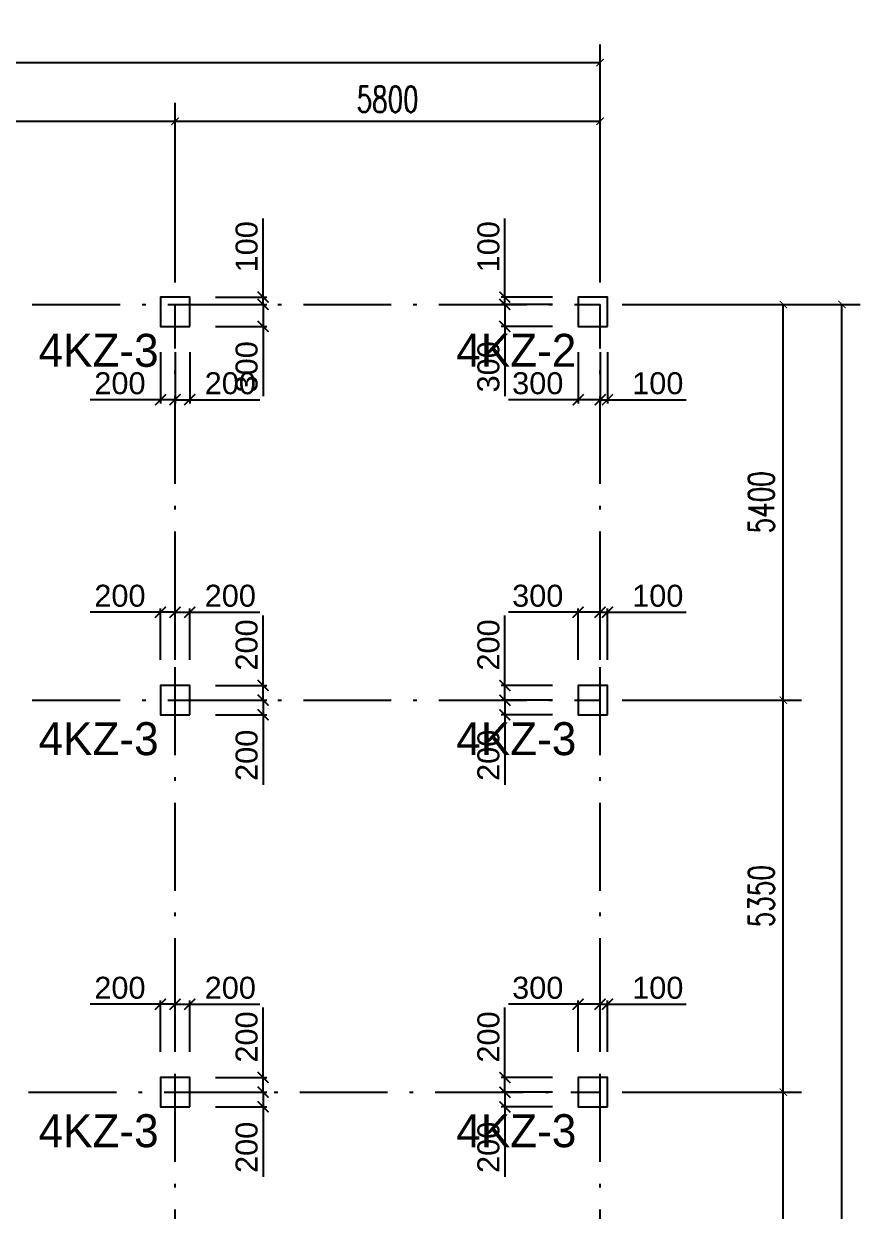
# Model space of a CAD drawing. Header units: millimetres. Extents: x -3831 to 465700, y 39900 to 106100.
# Drawn here: x 264634 to 276050, y 88925 to 105131 of the extents above; entities that cross this region are included whole.
import ezdxf

# ---------------------------------------------------------------- set-up
doc = ezdxf.new("R2010")
doc.units = ezdxf.units.MM
doc.linetypes.add('线型2', pattern=[1850, 1200, -300, 50, -300])
for name, color, linetype in [('AXIS', 3, 'Continuous'), ('column_dim', 90, 'Continuous'), ('DOTE', 10, '线型2')]:
    doc.layers.add(name, color=color, linetype=linetype)
doc.layers.add('S_Cl', color=2, linetype='Continuous', lineweight=25)
doc.layers.add('S_ColumFocus', color=2, linetype='Continuous', lineweight=9)
doc.styles.add('_TCH_DIM_T3', font='SIMPLEX', dxfattribs={"width": 0.705882, "bigfont": 'GBCBIG'})
doc.styles.get("Standard").update_dxf_attribs({"font": 'arial.ttf'})
doc.styles.add('xxxx', font='RIF.ttf')
doc.dimstyles.new('_TCH_ARCH&&100', dxfattribs={"dimtxt": 297.5, "dimasz": 100, "dimexe": 250, "dimexo": 300, "dimgap": 126.25, "dimtad": 1, "dimdec": 0, "dimzin": 0, "dimdsep": 46, "dimtxsty": '_TCH_DIM_T3', "dimblk": 'ARCHTICK', "dimcen": 0.09, "dimclrt": 7, "dimazin": 2, "dimtfac": 1, "dimtdec": 0, "dimtix": 1, "dimtmove": 2, "dimatfit": 3, "dimfxl": 100, "dimtolj": 1, "dimtzin": 0, "dimarcsym": 0})
doc.dimstyles.new('ISO-25', dxfattribs={"dimtxt": 2.5, "dimasz": 2.5, "dimexe": 1.25, "dimexo": 0.625, "dimtad": 1, "dimtxsty": 'Standard', "dimcen": 2.5, "dimadec": 0, "dimazin": 0, "dimtfac": 1, "dimtmove": 0, "dimatfit": 3, "dimfxl": 1, "dimarcsym": 0})

# ---------------------------------------------------------------- blocks, each defined once
blk = doc.blocks.new('_ArchTick')
at = {"color": 0, "linetype": 'ByBlock', "const_width": 0.15}
blk.add_lwpolyline([(-0.5, -0.5), (0.5, 0.5)], dxfattribs=at)
blk = doc.blocks.new('*D974')
at = {"layer": 'column_dim', "color": 0, "lineweight": -2, "transparency": 16777216}
for p, q in [((271200, 101400), (271200, 102474)), ((271850, 101400), (271150, 101400)), ((271850, 101300), (271150, 101300)), ((271200, 101300), (271200, 101400)), ((271200, 101300), (271200, 101150))]:
    blk.add_line(p, q, dxfattribs=at)
at = {"layer": 'Defpoints', "color": 0, "transparency": 16777216}
for p in [(271200, 101300), (272200, 101400), (272200, 101300)]:
    blk.add_point(p, dxfattribs=at)
at = {"layer": 'column_dim', "color": 0, "lineweight": -2, "transparency": 16777216, "xscale": 150, "yscale": 150, "zscale": 150}
for p, rotation in [((271200, 101400), 270), ((271200, 101300), 90)]:
    blk.add_blockref('_ArchTick', p, dxfattribs=dict(at, rotation=rotation))
at = {"layer": 'column_dim', "color": 7, "transparency": 16777216, "insert": (270977, 102087), "char_height": 300, "attachment_point": 5, "rotation": 90}
blk.add_mtext('100', dxfattribs=at)
blk = doc.blocks.new('*D975')
at = {"layer": 'column_dim', "color": 0, "lineweight": -2, "transparency": 16777216}
for p, q in [((271850, 101300), (271150, 101300)), ((271200, 101300), (271200, 101000)), ((271850, 101000), (271150, 101000)), ((271200, 101000), (271200, 100048))]:
    blk.add_line(p, q, dxfattribs=at)
at = {"layer": 'Defpoints', "color": 0, "transparency": 16777216}
for p in [(271200, 101300), (272200, 101300), (272200, 101000)]:
    blk.add_point(p, dxfattribs=at)
at = {"layer": 'column_dim', "color": 0, "lineweight": -2, "transparency": 16777216, "xscale": 150, "yscale": 150, "zscale": 150}
for p, rotation in [((271200, 101300), 90), ((271200, 101000), 270)]:
    blk.add_blockref('_ArchTick', p, dxfattribs=dict(at, rotation=rotation))
at = {"layer": 'column_dim', "color": 7, "transparency": 16777216, "insert": (270977, 100449), "char_height": 300, "attachment_point": 5, "rotation": 90}
blk.add_mtext('300', dxfattribs=at)
blk = doc.blocks.new('*D976')
at = {"layer": 'column_dim', "color": 0, "lineweight": -2, "transparency": 16777216}
for p, q in [((272200, 100650), (272200, 99950)), ((272500, 100650), (272500, 99950)), ((272200, 100000), (271248, 100000)), ((272500, 100000), (272200, 100000))]:
    blk.add_line(p, q, dxfattribs=at)
at = {"layer": 'Defpoints', "color": 0, "transparency": 16777216}
for p in [(272200, 101000), (272500, 101000), (272500, 100000)]:
    blk.add_point(p, dxfattribs=at)
at = {"layer": 'column_dim', "color": 0, "lineweight": -2, "transparency": 16777216, "xscale": 150, "yscale": 150, "zscale": 150, "rotation": 180}
blk.add_blockref('_ArchTick', (272200, 100000), dxfattribs=at)
at = {"layer": 'column_dim', "color": 0, "lineweight": -2, "transparency": 16777216, "xscale": 150, "yscale": 150, "zscale": 150}
blk.add_blockref('_ArchTick', (272500, 100000), dxfattribs=at)
at = {"layer": 'column_dim', "color": 7, "transparency": 16777216, "insert": (271649, 100223), "char_height": 300, "attachment_point": 5}
blk.add_mtext('300', dxfattribs=at)
blk = doc.blocks.new('*D977')
at = {"layer": 'column_dim', "color": 0, "lineweight": -2, "transparency": 16777216}
for p, q in [((272500, 100650), (272500, 99950)), ((272600, 100650), (272600, 99950)), ((272500, 100000), (272350, 100000)), ((272500, 100000), (272600, 100000)), ((272600, 100000), (273674, 100000))]:
    blk.add_line(p, q, dxfattribs=at)
at = {"layer": 'Defpoints', "color": 0, "transparency": 16777216}
for p in [(272500, 101000), (272600, 101000), (272500, 100000)]:
    blk.add_point(p, dxfattribs=at)
at = {"layer": 'column_dim', "color": 0, "lineweight": -2, "transparency": 16777216, "xscale": 150, "yscale": 150, "zscale": 150}
blk.add_blockref('_ArchTick', (272500, 100000), dxfattribs=at)
at = {"layer": 'column_dim', "color": 0, "lineweight": -2, "transparency": 16777216, "xscale": 150, "yscale": 150, "zscale": 150, "rotation": 180}
blk.add_blockref('_ArchTick', (272600, 100000), dxfattribs=at)
at = {"layer": 'column_dim', "color": 7, "transparency": 16777216, "insert": (273287, 100223), "char_height": 300, "attachment_point": 5}
blk.add_mtext('100', dxfattribs=at)
blk = doc.blocks.new('*D978')
at = {"layer": 'column_dim', "color": 0, "lineweight": -2, "transparency": 16777216}
for p, q in [((271200, 96100), (271200, 97057)), ((271850, 96100), (271150, 96100)), ((271200, 95900), (271200, 96100)), ((271850, 95900), (271150, 95900))]:
    blk.add_line(p, q, dxfattribs=at)
at = {"layer": 'Defpoints', "color": 0, "transparency": 16777216}
for p in [(272200, 96100), (271200, 95900), (272200, 95900)]:
    blk.add_point(p, dxfattribs=at)
at = {"layer": 'column_dim', "color": 0, "lineweight": -2, "transparency": 16777216, "xscale": 150, "yscale": 150, "zscale": 150}
for p, rotation in [((271200, 96100), 90), ((271200, 95900), 270)]:
    blk.add_blockref('_ArchTick', p, dxfattribs=dict(at, rotation=rotation))
at = {"layer": 'column_dim', "color": 7, "transparency": 16777216, "insert": (270977, 96653), "char_height": 300, "attachment_point": 5, "rotation": 90}
blk.add_mtext('200', dxfattribs=at)
blk = doc.blocks.new('*D979')
at = {"layer": 'column_dim', "color": 0, "lineweight": -2, "transparency": 16777216}
for p, q in [((271850, 95900), (271150, 95900)), ((271200, 95900), (271200, 95700)), ((271850, 95700), (271150, 95700)), ((271200, 95700), (271200, 94743))]:
    blk.add_line(p, q, dxfattribs=at)
at = {"layer": 'Defpoints', "color": 0, "transparency": 16777216}
for p in [(271200, 95900), (272200, 95900), (272200, 95700)]:
    blk.add_point(p, dxfattribs=at)
at = {"layer": 'column_dim', "color": 0, "lineweight": -2, "transparency": 16777216, "xscale": 150, "yscale": 150, "zscale": 150}
for p, rotation in [((271200, 95900), 90), ((271200, 95700), 270)]:
    blk.add_blockref('_ArchTick', p, dxfattribs=dict(at, rotation=rotation))
at = {"layer": 'column_dim', "color": 7, "transparency": 16777216, "insert": (270977, 95147), "char_height": 300, "attachment_point": 5, "rotation": 90}
blk.add_mtext('200', dxfattribs=at)
blk = doc.blocks.new('*D980')
at = {"layer": 'column_dim', "color": 0, "lineweight": -2, "transparency": 16777216}
for p, q in [((272500, 97100), (272350, 97100)), ((272500, 96450), (272500, 97150)), ((272500, 97100), (272600, 97100)), ((272600, 96450), (272600, 97150)), ((272600, 97100), (273674, 97100))]:
    blk.add_line(p, q, dxfattribs=at)
at = {"layer": 'Defpoints', "color": 0, "transparency": 16777216}
for p in [(272500, 97100), (272500, 96100), (272600, 96100)]:
    blk.add_point(p, dxfattribs=at)
at = {"layer": 'column_dim', "color": 0, "lineweight": -2, "transparency": 16777216, "xscale": 150, "yscale": 150, "zscale": 150}
blk.add_blockref('_ArchTick', (272500, 97100), dxfattribs=at)
at = {"layer": 'column_dim', "color": 0, "lineweight": -2, "transparency": 16777216, "xscale": 150, "yscale": 150, "zscale": 150, "rotation": 180}
blk.add_blockref('_ArchTick', (272600, 97100), dxfattribs=at)
at = {"layer": 'column_dim', "color": 7, "transparency": 16777216, "insert": (273287, 97323), "char_height": 300, "attachment_point": 5}
blk.add_mtext('100', dxfattribs=at)
blk = doc.blocks.new('*D981')
at = {"layer": 'column_dim', "color": 0, "lineweight": -2, "transparency": 16777216}
for p, q in [((272200, 97100), (271248, 97100)), ((272200, 96450), (272200, 97150)), ((272500, 97100), (272200, 97100)), ((272500, 96450), (272500, 97150))]:
    blk.add_line(p, q, dxfattribs=at)
at = {"layer": 'Defpoints', "color": 0, "transparency": 16777216}
for p in [(272500, 97100), (272200, 96100), (272500, 96100)]:
    blk.add_point(p, dxfattribs=at)
at = {"layer": 'column_dim', "color": 0, "lineweight": -2, "transparency": 16777216, "xscale": 150, "yscale": 150, "zscale": 150, "rotation": 180}
blk.add_blockref('_ArchTick', (272200, 97100), dxfattribs=at)
at = {"layer": 'column_dim', "color": 0, "lineweight": -2, "transparency": 16777216, "xscale": 150, "yscale": 150, "zscale": 150}
blk.add_blockref('_ArchTick', (272500, 97100), dxfattribs=at)
at = {"layer": 'column_dim', "color": 7, "transparency": 16777216, "insert": (271649, 97323), "char_height": 300, "attachment_point": 5}
blk.add_mtext('300', dxfattribs=at)
blk = doc.blocks.new('*D982')
at = {"layer": 'column_dim', "color": 0, "lineweight": -2, "transparency": 16777216}
for p, q in [((271200, 90750), (271200, 91707)), ((271850, 90750), (271150, 90750)), ((271200, 90550), (271200, 90750)), ((271850, 90550), (271150, 90550))]:
    blk.add_line(p, q, dxfattribs=at)
at = {"layer": 'Defpoints', "color": 0, "transparency": 16777216}
for p in [(272200, 90750), (271200, 90550), (272200, 90550)]:
    blk.add_point(p, dxfattribs=at)
at = {"layer": 'column_dim', "color": 0, "lineweight": -2, "transparency": 16777216, "xscale": 150, "yscale": 150, "zscale": 150}
for p, rotation in [((271200, 90750), 90), ((271200, 90550), 270)]:
    blk.add_blockref('_ArchTick', p, dxfattribs=dict(at, rotation=rotation))
at = {"layer": 'column_dim', "color": 7, "transparency": 16777216, "insert": (270977, 91303), "char_height": 300, "attachment_point": 5, "rotation": 90}
blk.add_mtext('200', dxfattribs=at)
blk = doc.blocks.new('*D983')
at = {"layer": 'column_dim', "color": 0, "lineweight": -2, "transparency": 16777216}
for p, q in [((271850, 90550), (271150, 90550)), ((271200, 90550), (271200, 90350)), ((271850, 90350), (271150, 90350)), ((271200, 90350), (271200, 89393))]:
    blk.add_line(p, q, dxfattribs=at)
at = {"layer": 'Defpoints', "color": 0, "transparency": 16777216}
for p in [(271200, 90550), (272200, 90550), (272200, 90350)]:
    blk.add_point(p, dxfattribs=at)
at = {"layer": 'column_dim', "color": 0, "lineweight": -2, "transparency": 16777216, "xscale": 150, "yscale": 150, "zscale": 150}
for p, rotation in [((271200, 90550), 90), ((271200, 90350), 270)]:
    blk.add_blockref('_ArchTick', p, dxfattribs=dict(at, rotation=rotation))
at = {"layer": 'column_dim', "color": 7, "transparency": 16777216, "insert": (270977, 89797), "char_height": 300, "attachment_point": 5, "rotation": 90}
blk.add_mtext('200', dxfattribs=at)
blk = doc.blocks.new('*D984')
at = {"layer": 'column_dim', "color": 0, "lineweight": -2, "transparency": 16777216}
for p, q in [((272500, 91750), (272350, 91750)), ((272500, 91100), (272500, 91800)), ((272500, 91750), (272600, 91750)), ((272600, 91100), (272600, 91800)), ((272600, 91750), (273674, 91750))]:
    blk.add_line(p, q, dxfattribs=at)
at = {"layer": 'Defpoints', "color": 0, "transparency": 16777216}
for p in [(272500, 91750), (272500, 90750), (272600, 90750)]:
    blk.add_point(p, dxfattribs=at)
at = {"layer": 'column_dim', "color": 0, "lineweight": -2, "transparency": 16777216, "xscale": 150, "yscale": 150, "zscale": 150}
blk.add_blockref('_ArchTick', (272500, 91750), dxfattribs=at)
at = {"layer": 'column_dim', "color": 0, "lineweight": -2, "transparency": 16777216, "xscale": 150, "yscale": 150, "zscale": 150, "rotation": 180}
blk.add_blockref('_ArchTick', (272600, 91750), dxfattribs=at)
at = {"layer": 'column_dim', "color": 7, "transparency": 16777216, "insert": (273287, 91973), "char_height": 300, "attachment_point": 5}
blk.add_mtext('100', dxfattribs=at)
blk = doc.blocks.new('*D985')
at = {"layer": 'column_dim', "color": 0, "lineweight": -2, "transparency": 16777216}
for p, q in [((272200, 91750), (271248, 91750)), ((272200, 91100), (272200, 91800)), ((272500, 91750), (272200, 91750)), ((272500, 91100), (272500, 91800))]:
    blk.add_line(p, q, dxfattribs=at)
at = {"layer": 'Defpoints', "color": 0, "transparency": 16777216}
for p in [(272500, 91750), (272200, 90750), (272500, 90750)]:
    blk.add_point(p, dxfattribs=at)
at = {"layer": 'column_dim', "color": 0, "lineweight": -2, "transparency": 16777216, "xscale": 150, "yscale": 150, "zscale": 150, "rotation": 180}
blk.add_blockref('_ArchTick', (272200, 91750), dxfattribs=at)
at = {"layer": 'column_dim', "color": 0, "lineweight": -2, "transparency": 16777216, "xscale": 150, "yscale": 150, "zscale": 150}
blk.add_blockref('_ArchTick', (272500, 91750), dxfattribs=at)
at = {"layer": 'column_dim', "color": 7, "transparency": 16777216, "insert": (271649, 91973), "char_height": 300, "attachment_point": 5}
blk.add_mtext('300', dxfattribs=at)
blk = doc.blocks.new('*D1006')
at = {"layer": 'column_dim', "color": 0, "lineweight": -2, "transparency": 16777216}
for p, q in [((267250, 101300), (267950, 101300)), ((267900, 101300), (267900, 101000)), ((267250, 101000), (267950, 101000)), ((267900, 101000), (267900, 100048))]:
    blk.add_line(p, q, dxfattribs=at)
at = {"layer": 'Defpoints', "color": 0, "transparency": 16777216}
for p in [(266900, 101300), (267900, 101300), (266900, 101000)]:
    blk.add_point(p, dxfattribs=at)
at = {"layer": 'column_dim', "color": 0, "lineweight": -2, "transparency": 16777216, "xscale": 150, "yscale": 150, "zscale": 150}
for p, rotation in [((267900, 101300), 90), ((267900, 101000), 270)]:
    blk.add_blockref('_ArchTick', p, dxfattribs=dict(at, rotation=rotation))
at = {"layer": 'column_dim', "color": 7, "transparency": 16777216, "insert": (267677, 100449), "char_height": 300, "attachment_point": 5, "rotation": 90}
blk.add_mtext('300', dxfattribs=at)
blk = doc.blocks.new('*D1007')
at = {"layer": 'column_dim', "color": 0, "lineweight": -2, "transparency": 16777216}
for p, q in [((267900, 101400), (267900, 102474)), ((267250, 101400), (267950, 101400)), ((267250, 101300), (267950, 101300)), ((267900, 101300), (267900, 101400)), ((267900, 101300), (267900, 101150))]:
    blk.add_line(p, q, dxfattribs=at)
at = {"layer": 'Defpoints', "color": 0, "transparency": 16777216}
for p in [(266900, 101400), (266900, 101300), (267900, 101300)]:
    blk.add_point(p, dxfattribs=at)
at = {"layer": 'column_dim', "color": 0, "lineweight": -2, "transparency": 16777216, "xscale": 150, "yscale": 150, "zscale": 150}
for p, rotation in [((267900, 101400), 270), ((267900, 101300), 90)]:
    blk.add_blockref('_ArchTick', p, dxfattribs=dict(at, rotation=rotation))
at = {"layer": 'column_dim', "color": 7, "transparency": 16777216, "insert": (267677, 102087), "char_height": 300, "attachment_point": 5, "rotation": 90}
blk.add_mtext('100', dxfattribs=at)
blk = doc.blocks.new('*D1008')
at = {"layer": 'column_dim', "color": 0, "lineweight": -2, "transparency": 16777216}
for p, q in [((266500, 100650), (266500, 99950)), ((266700, 100650), (266700, 99950)), ((266500, 100000), (265543, 100000)), ((266700, 100000), (266500, 100000))]:
    blk.add_line(p, q, dxfattribs=at)
at = {"layer": 'Defpoints', "color": 0, "transparency": 16777216}
for p in [(266500, 101000), (266700, 101000), (266700, 100000)]:
    blk.add_point(p, dxfattribs=at)
at = {"layer": 'column_dim', "color": 0, "lineweight": -2, "transparency": 16777216, "xscale": 150, "yscale": 150, "zscale": 150, "rotation": 180}
blk.add_blockref('_ArchTick', (266500, 100000), dxfattribs=at)
at = {"layer": 'column_dim', "color": 0, "lineweight": -2, "transparency": 16777216, "xscale": 150, "yscale": 150, "zscale": 150}
blk.add_blockref('_ArchTick', (266700, 100000), dxfattribs=at)
at = {"layer": 'column_dim', "color": 7, "transparency": 16777216, "insert": (265947, 100223), "char_height": 300, "attachment_point": 5}
blk.add_mtext('200', dxfattribs=at)
blk = doc.blocks.new('*D1009')
at = {"layer": 'column_dim', "color": 0, "lineweight": -2, "transparency": 16777216}
for p, q in [((266700, 100650), (266700, 99950)), ((266900, 100650), (266900, 99950)), ((266700, 100000), (266900, 100000)), ((266900, 100000), (267857, 100000))]:
    blk.add_line(p, q, dxfattribs=at)
at = {"layer": 'Defpoints', "color": 0, "transparency": 16777216}
for p in [(266700, 101000), (266900, 101000), (266700, 100000)]:
    blk.add_point(p, dxfattribs=at)
at = {"layer": 'column_dim', "color": 0, "lineweight": -2, "transparency": 16777216, "xscale": 150, "yscale": 150, "zscale": 150, "rotation": 180}
blk.add_blockref('_ArchTick', (266700, 100000), dxfattribs=at)
at = {"layer": 'column_dim', "color": 0, "lineweight": -2, "transparency": 16777216, "xscale": 150, "yscale": 150, "zscale": 150}
blk.add_blockref('_ArchTick', (266900, 100000), dxfattribs=at)
at = {"layer": 'column_dim', "color": 7, "transparency": 16777216, "insert": (267453, 100223), "char_height": 300, "attachment_point": 5}
blk.add_mtext('200', dxfattribs=at)
blk = doc.blocks.new('*D1010')
at = {"layer": 'column_dim', "color": 0, "lineweight": -2, "transparency": 16777216}
for p, q in [((267250, 95900), (267950, 95900)), ((267900, 95900), (267900, 95700)), ((267250, 95700), (267950, 95700)), ((267900, 95700), (267900, 94743))]:
    blk.add_line(p, q, dxfattribs=at)
at = {"layer": 'Defpoints', "color": 0, "transparency": 16777216}
for p in [(266900, 95900), (267900, 95900), (266900, 95700)]:
    blk.add_point(p, dxfattribs=at)
at = {"layer": 'column_dim', "color": 0, "lineweight": -2, "transparency": 16777216, "xscale": 150, "yscale": 150, "zscale": 150}
for p, rotation in [((267900, 95900), 90), ((267900, 95700), 270)]:
    blk.add_blockref('_ArchTick', p, dxfattribs=dict(at, rotation=rotation))
at = {"layer": 'column_dim', "color": 7, "transparency": 16777216, "insert": (267677, 95147), "char_height": 300, "attachment_point": 5, "rotation": 90}
blk.add_mtext('200', dxfattribs=at)
blk = doc.blocks.new('*D1011')
at = {"layer": 'column_dim', "color": 0, "lineweight": -2, "transparency": 16777216}
for p, q in [((267900, 96100), (267900, 97057)), ((267250, 96100), (267950, 96100)), ((267900, 95900), (267900, 96100)), ((267250, 95900), (267950, 95900))]:
    blk.add_line(p, q, dxfattribs=at)
at = {"layer": 'Defpoints', "color": 0, "transparency": 16777216}
for p in [(266900, 96100), (266900, 95900), (267900, 95900)]:
    blk.add_point(p, dxfattribs=at)
at = {"layer": 'column_dim', "color": 0, "lineweight": -2, "transparency": 16777216, "xscale": 150, "yscale": 150, "zscale": 150}
for p, rotation in [((267900, 96100), 90), ((267900, 95900), 270)]:
    blk.add_blockref('_ArchTick', p, dxfattribs=dict(at, rotation=rotation))
at = {"layer": 'column_dim', "color": 7, "transparency": 16777216, "insert": (267677, 96653), "char_height": 300, "attachment_point": 5, "rotation": 90}
blk.add_mtext('200', dxfattribs=at)
blk = doc.blocks.new('*D1012')
at = {"layer": 'column_dim', "color": 0, "lineweight": -2, "transparency": 16777216}
for p, q in [((266700, 96450), (266700, 97150)), ((266700, 97100), (266900, 97100)), ((266900, 96450), (266900, 97150)), ((266900, 97100), (267857, 97100))]:
    blk.add_line(p, q, dxfattribs=at)
at = {"layer": 'Defpoints', "color": 0, "transparency": 16777216}
for p in [(266700, 97100), (266700, 96100), (266900, 96100)]:
    blk.add_point(p, dxfattribs=at)
at = {"layer": 'column_dim', "color": 0, "lineweight": -2, "transparency": 16777216, "xscale": 150, "yscale": 150, "zscale": 150, "rotation": 180}
blk.add_blockref('_ArchTick', (266700, 97100), dxfattribs=at)
at = {"layer": 'column_dim', "color": 0, "lineweight": -2, "transparency": 16777216, "xscale": 150, "yscale": 150, "zscale": 150}
blk.add_blockref('_ArchTick', (266900, 97100), dxfattribs=at)
at = {"layer": 'column_dim', "color": 7, "transparency": 16777216, "insert": (267453, 97323), "char_height": 300, "attachment_point": 5}
blk.add_mtext('200', dxfattribs=at)
blk = doc.blocks.new('*D1013')
at = {"layer": 'column_dim', "color": 0, "lineweight": -2, "transparency": 16777216}
for p, q in [((266500, 97100), (265543, 97100)), ((266500, 96450), (266500, 97150)), ((266700, 97100), (266500, 97100)), ((266700, 96450), (266700, 97150))]:
    blk.add_line(p, q, dxfattribs=at)
at = {"layer": 'Defpoints', "color": 0, "transparency": 16777216}
for p in [(266700, 97100), (266500, 96100), (266700, 96100)]:
    blk.add_point(p, dxfattribs=at)
at = {"layer": 'column_dim', "color": 0, "lineweight": -2, "transparency": 16777216, "xscale": 150, "yscale": 150, "zscale": 150, "rotation": 180}
blk.add_blockref('_ArchTick', (266500, 97100), dxfattribs=at)
at = {"layer": 'column_dim', "color": 0, "lineweight": -2, "transparency": 16777216, "xscale": 150, "yscale": 150, "zscale": 150}
blk.add_blockref('_ArchTick', (266700, 97100), dxfattribs=at)
at = {"layer": 'column_dim', "color": 7, "transparency": 16777216, "insert": (265947, 97323), "char_height": 300, "attachment_point": 5}
blk.add_mtext('200', dxfattribs=at)
blk = doc.blocks.new('*D1014')
at = {"layer": 'column_dim', "color": 0, "lineweight": -2, "transparency": 16777216}
for p, q in [((267250, 90550), (267950, 90550)), ((267900, 90550), (267900, 90350)), ((267250, 90350), (267950, 90350)), ((267900, 90350), (267900, 89393))]:
    blk.add_line(p, q, dxfattribs=at)
at = {"layer": 'Defpoints', "color": 0, "transparency": 16777216}
for p in [(266900, 90550), (267900, 90550), (266900, 90350)]:
    blk.add_point(p, dxfattribs=at)
at = {"layer": 'column_dim', "color": 0, "lineweight": -2, "transparency": 16777216, "xscale": 150, "yscale": 150, "zscale": 150}
for p, rotation in [((267900, 90550), 90), ((267900, 90350), 270)]:
    blk.add_blockref('_ArchTick', p, dxfattribs=dict(at, rotation=rotation))
at = {"layer": 'column_dim', "color": 7, "transparency": 16777216, "insert": (267677, 89797), "char_height": 300, "attachment_point": 5, "rotation": 90}
blk.add_mtext('200', dxfattribs=at)
blk = doc.blocks.new('*D1015')
at = {"layer": 'column_dim', "color": 0, "lineweight": -2, "transparency": 16777216}
for p, q in [((267900, 90750), (267900, 91707)), ((267250, 90750), (267950, 90750)), ((267900, 90550), (267900, 90750)), ((267250, 90550), (267950, 90550))]:
    blk.add_line(p, q, dxfattribs=at)
at = {"layer": 'Defpoints', "color": 0, "transparency": 16777216}
for p in [(266900, 90750), (266900, 90550), (267900, 90550)]:
    blk.add_point(p, dxfattribs=at)
at = {"layer": 'column_dim', "color": 0, "lineweight": -2, "transparency": 16777216, "xscale": 150, "yscale": 150, "zscale": 150}
for p, rotation in [((267900, 90750), 90), ((267900, 90550), 270)]:
    blk.add_blockref('_ArchTick', p, dxfattribs=dict(at, rotation=rotation))
at = {"layer": 'column_dim', "color": 7, "transparency": 16777216, "insert": (267677, 91303), "char_height": 300, "attachment_point": 5, "rotation": 90}
blk.add_mtext('200', dxfattribs=at)
blk = doc.blocks.new('*D1016')
at = {"layer": 'column_dim', "color": 0, "lineweight": -2, "transparency": 16777216}
for p, q in [((266700, 91100), (266700, 91800)), ((266700, 91750), (266900, 91750)), ((266900, 91100), (266900, 91800)), ((266900, 91750), (267857, 91750))]:
    blk.add_line(p, q, dxfattribs=at)
at = {"layer": 'Defpoints', "color": 0, "transparency": 16777216}
for p in [(266700, 91750), (266700, 90750), (266900, 90750)]:
    blk.add_point(p, dxfattribs=at)
at = {"layer": 'column_dim', "color": 0, "lineweight": -2, "transparency": 16777216, "xscale": 150, "yscale": 150, "zscale": 150, "rotation": 180}
blk.add_blockref('_ArchTick', (266700, 91750), dxfattribs=at)
at = {"layer": 'column_dim', "color": 0, "lineweight": -2, "transparency": 16777216, "xscale": 150, "yscale": 150, "zscale": 150}
blk.add_blockref('_ArchTick', (266900, 91750), dxfattribs=at)
at = {"layer": 'column_dim', "color": 7, "transparency": 16777216, "insert": (267453, 91973), "char_height": 300, "attachment_point": 5}
blk.add_mtext('200', dxfattribs=at)
blk = doc.blocks.new('*D1017')
at = {"layer": 'column_dim', "color": 0, "lineweight": -2, "transparency": 16777216}
for p, q in [((266500, 91750), (265543, 91750)), ((266500, 91100), (266500, 91800)), ((266700, 91750), (266500, 91750)), ((266700, 91100), (266700, 91800))]:
    blk.add_line(p, q, dxfattribs=at)
at = {"layer": 'Defpoints', "color": 0, "transparency": 16777216}
for p in [(266700, 91750), (266500, 90750), (266700, 90750)]:
    blk.add_point(p, dxfattribs=at)
at = {"layer": 'column_dim', "color": 0, "lineweight": -2, "transparency": 16777216, "xscale": 150, "yscale": 150, "zscale": 150, "rotation": 180}
blk.add_blockref('_ArchTick', (266500, 91750), dxfattribs=at)
at = {"layer": 'column_dim', "color": 0, "lineweight": -2, "transparency": 16777216, "xscale": 150, "yscale": 150, "zscale": 150}
blk.add_blockref('_ArchTick', (266700, 91750), dxfattribs=at)
at = {"layer": 'column_dim', "color": 7, "transparency": 16777216, "insert": (265947, 91973), "char_height": 300, "attachment_point": 5}
blk.add_mtext('200', dxfattribs=at)
blk = doc.blocks.new('*D2395')
at = {"layer": 'AXIS', "color": 0, "lineweight": -2, "transparency": 16777216}
for p, q in [((200000, 101600), (200000, 104850)), ((272500, 101600), (272500, 104850)), ((200000, 104600), (272500, 104600))]:
    blk.add_line(p, q, dxfattribs=at)
at = {"layer": 'Defpoints', "color": 0, "transparency": 16777216}
for p in [(272500, 104600), (200000, 101300), (272500, 101300)]:
    blk.add_point(p, dxfattribs=at)
at = {"layer": 'AXIS', "color": 0, "lineweight": -2, "transparency": 16777216, "xscale": 100, "yscale": 100, "zscale": 100, "rotation": 180}
blk.add_blockref('_ArchTick', (200000, 104600), dxfattribs=at)
at = {"layer": 'AXIS', "color": 0, "lineweight": -2, "transparency": 16777216, "xscale": 100, "yscale": 100, "zscale": 100}
blk.add_blockref('_ArchTick', (272500, 104600), dxfattribs=at)
at = {"layer": 'AXIS', "color": 7, "transparency": 16777216, "insert": (236250, 104901.25), "char_height": 350, "attachment_point": 5, "style": '_TCH_DIM_T3'}
blk.add_mtext('\\A1;72500', dxfattribs=at)
blk = doc.blocks.new('*D2405')
at = {"layer": 'AXIS', "color": 0, "lineweight": -2, "transparency": 16777216}
for p, q in [((260900, 101600), (260900, 104050)), ((266700, 101600), (266700, 104050)), ((260900, 103800), (266700, 103800))]:
    blk.add_line(p, q, dxfattribs=at)
at = {"layer": 'Defpoints', "color": 0, "transparency": 16777216}
for p in [(266700, 103800), (260900, 101300), (266700, 101300)]:
    blk.add_point(p, dxfattribs=at)
at = {"layer": 'AXIS', "color": 0, "lineweight": -2, "transparency": 16777216, "xscale": 100, "yscale": 100, "zscale": 100, "rotation": 180}
blk.add_blockref('_ArchTick', (260900, 103800), dxfattribs=at)
at = {"layer": 'AXIS', "color": 0, "lineweight": -2, "transparency": 16777216, "xscale": 100, "yscale": 100, "zscale": 100}
blk.add_blockref('_ArchTick', (266700, 103800), dxfattribs=at)
at = {"layer": 'AXIS', "color": 7, "transparency": 16777216, "insert": (263800, 104101.25), "char_height": 350, "attachment_point": 5, "style": '_TCH_DIM_T3'}
blk.add_mtext('\\A1;5800', dxfattribs=at)
blk = doc.blocks.new('*D2406')
at = {"layer": 'AXIS', "color": 0, "lineweight": -2, "transparency": 16777216}
for p, q in [((266700, 101600), (266700, 104050)), ((272500, 101600), (272500, 104050)), ((266700, 103800), (272500, 103800))]:
    blk.add_line(p, q, dxfattribs=at)
at = {"layer": 'Defpoints', "color": 0, "transparency": 16777216}
for p in [(272500, 103800), (266700, 101300), (272500, 101300)]:
    blk.add_point(p, dxfattribs=at)
at = {"layer": 'AXIS', "color": 0, "lineweight": -2, "transparency": 16777216, "xscale": 100, "yscale": 100, "zscale": 100, "rotation": 180}
blk.add_blockref('_ArchTick', (266700, 103800), dxfattribs=at)
at = {"layer": 'AXIS', "color": 0, "lineweight": -2, "transparency": 16777216, "xscale": 100, "yscale": 100, "zscale": 100}
blk.add_blockref('_ArchTick', (272500, 103800), dxfattribs=at)
at = {"layer": 'AXIS', "color": 7, "transparency": 16777216, "insert": (269600, 104101.25), "char_height": 350, "attachment_point": 5, "style": '_TCH_DIM_T3'}
blk.add_mtext('\\A1;5800', dxfattribs=at)
blk = doc.blocks.new('*D2415')
at = {"layer": 'AXIS', "color": 0, "lineweight": -2, "transparency": 16777216}
for p, q in [((272800, 101300), (276050, 101300)), ((275800, 60000), (275800, 101300)), ((272800, 60000), (276050, 60000))]:
    blk.add_line(p, q, dxfattribs=at)
at = {"layer": 'Defpoints', "color": 0, "transparency": 16777216}
for p in [(272500, 101300), (275800, 101300), (272500, 60000)]:
    blk.add_point(p, dxfattribs=at)
at = {"layer": 'AXIS', "color": 0, "lineweight": -2, "transparency": 16777216, "xscale": 100, "yscale": 100, "zscale": 100}
for p, rotation in [((275800, 101300), 90), ((275800, 60000), 270)]:
    blk.add_blockref('_ArchTick', p, dxfattribs=dict(at, rotation=rotation))
at = {"layer": 'AXIS', "color": 7, "transparency": 16777216, "insert": (275498.75, 80650), "char_height": 350, "attachment_point": 5, "rotation": 90, "style": '_TCH_DIM_T3'}
blk.add_mtext('\\A1;41300', dxfattribs=at)
blk = doc.blocks.new('*D2420')
at = {"layer": 'AXIS', "color": 0, "lineweight": -2, "transparency": 16777216}
for p, q in [((272800, 90550), (275250, 90550)), ((275000, 82450), (275000, 90550)), ((272800, 82450), (275250, 82450))]:
    blk.add_line(p, q, dxfattribs=at)
at = {"layer": 'Defpoints', "color": 0, "transparency": 16777216}
for p in [(272500, 90550), (275000, 90550), (272500, 82450)]:
    blk.add_point(p, dxfattribs=at)
at = {"layer": 'AXIS', "color": 0, "lineweight": -2, "transparency": 16777216, "xscale": 100, "yscale": 100, "zscale": 100}
for p, rotation in [((275000, 90550), 90), ((275000, 82450), 270)]:
    blk.add_blockref('_ArchTick', p, dxfattribs=dict(at, rotation=rotation))
at = {"layer": 'AXIS', "color": 7, "transparency": 16777216, "insert": (274698.75, 86500), "char_height": 350, "attachment_point": 5, "rotation": 90, "style": '_TCH_DIM_T3'}
blk.add_mtext('\\A1;8100', dxfattribs=at)
blk = doc.blocks.new('*D2421')
at = {"layer": 'AXIS', "color": 0, "lineweight": -2, "transparency": 16777216}
for p, q in [((272800, 95900), (275250, 95900)), ((275000, 90550), (275000, 95900)), ((272800, 90550), (275250, 90550))]:
    blk.add_line(p, q, dxfattribs=at)
at = {"layer": 'Defpoints', "color": 0, "transparency": 16777216}
for p in [(272500, 95900), (275000, 95900), (272500, 90550)]:
    blk.add_point(p, dxfattribs=at)
at = {"layer": 'AXIS', "color": 0, "lineweight": -2, "transparency": 16777216, "xscale": 100, "yscale": 100, "zscale": 100}
for p, rotation in [((275000, 95900), 90), ((275000, 90550), 270)]:
    blk.add_blockref('_ArchTick', p, dxfattribs=dict(at, rotation=rotation))
at = {"layer": 'AXIS', "color": 7, "transparency": 16777216, "insert": (274698.75, 93225), "char_height": 350, "attachment_point": 5, "rotation": 90, "style": '_TCH_DIM_T3'}
blk.add_mtext('\\A1;5350', dxfattribs=at)
blk = doc.blocks.new('*D2422')
at = {"layer": 'AXIS', "color": 0, "lineweight": -2, "transparency": 16777216}
for p, q in [((272800, 101300), (275250, 101300)), ((275000, 95900), (275000, 101300)), ((272800, 95900), (275250, 95900))]:
    blk.add_line(p, q, dxfattribs=at)
at = {"layer": 'Defpoints', "color": 0, "transparency": 16777216}
for p in [(272500, 101300), (275000, 101300), (272500, 95900)]:
    blk.add_point(p, dxfattribs=at)
at = {"layer": 'AXIS', "color": 0, "lineweight": -2, "transparency": 16777216, "xscale": 100, "yscale": 100, "zscale": 100}
for p, rotation in [((275000, 101300), 90), ((275000, 95900), 270)]:
    blk.add_blockref('_ArchTick', p, dxfattribs=dict(at, rotation=rotation))
at = {"layer": 'AXIS', "color": 7, "transparency": 16777216, "insert": (274698.75, 98600), "char_height": 350, "attachment_point": 5, "rotation": 90, "style": '_TCH_DIM_T3'}
blk.add_mtext('\\A1;5400', dxfattribs=at)

msp = doc.modelspace()

# ---------------------------------------------------------------- linework, layer by layer
at = {"layer": 'DOTE'}
for p, q in [((200000, 101300), (272500, 101300)), ((266700, 60000), (266700, 101300)), ((272500, 60000), (272500, 101300)), ((200000, 95900), (272500, 95900)), ((231400, 90550), (272500, 90550))]:
    msp.add_line(p, q, dxfattribs=at)
at = {"layer": 'S_Cl'}
for points in [[(266900, 101000), (266900, 101400), (266500, 101400), (266500, 101000)], [(272600, 101000), (272600, 101400), (272200, 101400), (272200, 101000)], [(266900, 95700), (266900, 96100), (266500, 96100), (266500, 95700)], [(272600, 95700), (272600, 96100), (272200, 96100), (272200, 95700)], [(266900, 90350), (266900, 90750), (266500, 90750), (266500, 90350)], [(272600, 90350), (272600, 90750), (272200, 90750), (272200, 90350)]]:
    msp.add_lwpolyline(points, close=True, dxfattribs=at)

# ---------------------------------------------------------------- texts
at = {"layer": 'S_ColumFocus', "char_height": 450, "attachment_point": 1, "style": 'xxxx'}
for s, insert, width in [('4KZ-3', (264836.71064, 100899.2524), 812.375), ('4KZ-2', (270536.71064, 100899.2524), 845.875), ('4KZ-3', (264836.71064, 95599.2524), 678.375), ('4KZ-3', (270536.71064, 95599.2524), 845.875), ('4KZ-3', (264836.71064, 90249.2524), 678.375), ('4KZ-3', (270536.71064, 90249.2524), 845.875)]:
    msp.add_mtext(s, dxfattribs=dict(at, insert=insert, width=width))

# ---------------------------------------------------------------- dimensions: what is measured, and where the dimension line sits
at = {"layer": 'AXIS'}
for p1, p2, distance, picture, middle in [((200000, 101300), (272500, 101300), 3300, '*D2395', (236250, 104901.25)), ((260900, 101300), (266700, 101300), 2500, '*D2405', (263800, 104101.25)), ((266700, 101300), (272500, 101300), 2500, '*D2406', (269600, 104101.25)), ((272500, 60000), (272500, 101300), -3300, '*D2415', (275498.75, 80650)), ((272500, 95900), (272500, 101300), -2500, '*D2422', (274698.75, 98600)), ((272500, 90550), (272500, 95900), -2500, '*D2421', (274698.75, 93225)), ((272500, 82450), (272500, 90550), -2500, '*D2420', (274698.75, 86500))]:
    dim = msp.add_aligned_dim(p1=p1, p2=p2, distance=distance, dimstyle='_TCH_ARCH&&100', override={"dimtxt": 350}, dxfattribs=at)
    dim.commit()
    dim.dimension.update_dxf_attribs({"geometry": picture, "text_midpoint": middle})
at = {"layer": 'column_dim'}
for p1, p2, distance, picture, middle in [((266900, 101400), (266900, 101300), 1000, '*D1007', (267676.8281, 102086.78035)), ((272200, 101400), (272200, 101300), -1000, '*D974', (270976.8281, 102086.78035)), ((266900, 101000), (266900, 101300), -1000, '*D1006', (267676.72578, 100449.20191)), ((272200, 101000), (272200, 101300), 1000, '*D975', (270976.72578, 100449.20191)), ((266500, 101000), (266700, 101000), -1000, '*D1008', (265946.54161, 100223.1719)), ((266900, 101000), (266700, 101000), 1000, '*D1009', (267453.45839, 100223.1719)), ((272200, 101000), (272500, 101000), -1000, '*D976', (271649.20191, 100223.27422)), ((272600, 101000), (272500, 101000), 1000, '*D977', (273286.78035, 100223.1719)), ((266500, 96100), (266700, 96100), 1000, '*D1013', (265946.54161, 97323.1719)), ((266900, 96100), (266700, 96100), -1000, '*D1012', (267453.45839, 97323.1719)), ((272200, 96100), (272500, 96100), 1000, '*D981', (271649.20191, 97323.27422)), ((272600, 96100), (272500, 96100), -1000, '*D980', (273286.78035, 97323.1719)), ((266900, 96100), (266900, 95900), 1000, '*D1011', (267676.8281, 96653.45839)), ((272200, 96100), (272200, 95900), -1000, '*D978', (270976.8281, 96653.45839)), ((266900, 95700), (266900, 95900), -1000, '*D1010', (267676.8281, 95146.54161)), ((272200, 95700), (272200, 95900), 1000, '*D979', (270976.8281, 95146.54161)), ((266500, 90750), (266700, 90750), 1000, '*D1017', (265946.54161, 91973.1719)), ((266900, 90750), (266700, 90750), -1000, '*D1016', (267453.45839, 91973.1719)), ((272200, 90750), (272500, 90750), 1000, '*D985', (271649.20191, 91973.27422)), ((272600, 90750), (272500, 90750), -1000, '*D984', (273286.78035, 91973.1719)), ((266900, 90750), (266900, 90550), 1000, '*D1015', (267676.8281, 91303.45839)), ((272200, 90750), (272200, 90550), -1000, '*D982', (270976.8281, 91303.45839)), ((266900, 90350), (266900, 90550), -1000, '*D1014', (267676.8281, 89796.54161)), ((272200, 90350), (272200, 90550), 1000, '*D983', (270976.8281, 89796.54161))]:
    dim = msp.add_aligned_dim(p1=p1, p2=p2, distance=distance, dimstyle='ISO-25', override={"dimtxt": 300, "dimasz": 150, "dimexe": 50, "dimexo": 350, "dimgap": 70, "dimjust": 1, "dimblk1": 'ArchTick', "dimblk2": 'ArchTick', "dimsah": 1, "dimclrt": 7}, dxfattribs=at)
    dim.commit()
    dim.dimension.update_dxf_attribs({"geometry": picture, "text_midpoint": middle})

doc.saveas('drawing.dxf')
